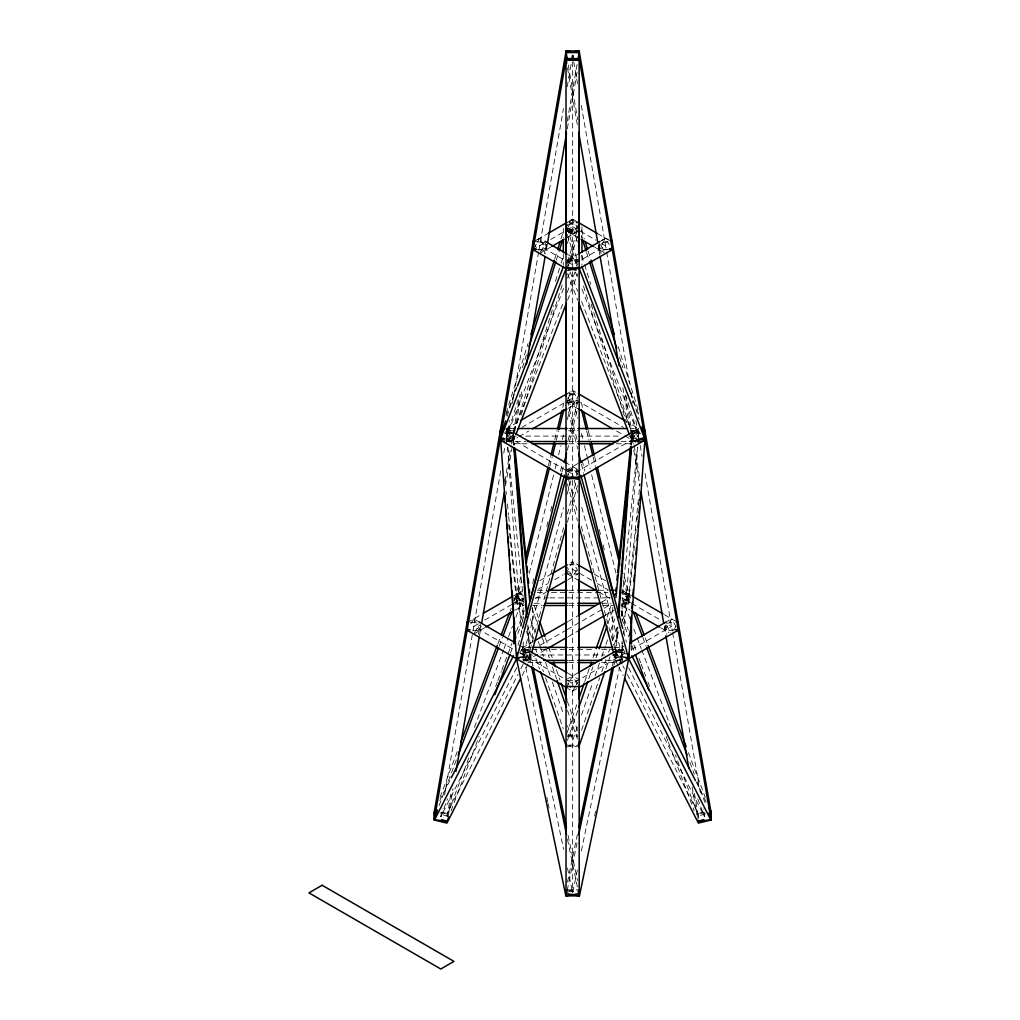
<?xml version="1.0" encoding="UTF-8"?>
<svg xmlns="http://www.w3.org/2000/svg" width="1020" height="1020" viewBox="0 0 1020 1020"><rect width="100%" height="100%" fill="white"/><g stroke="black" fill="none" stroke-linecap="round" stroke-linejoin="round"><path stroke-width="0.75" stroke-dasharray="5 3.75" d="M622.098 661.164L622.098 641.032M622.098 615.659L622.098 603.279M638.584 443.751L638.584 428.527L625.948 421.234M523.91 601.443L516.732 600.13L516.77 593.308L521.335 574.859M622.799 659.047L615.634 660.221L615.646 654.649M505.984 440.512L513.034 441.979L513.086 434.456M505.448 485.928L513.277 440.691L506.022 439.875L513.213 440.716L513.264 434.635M546.236 244.354L545.636 253.559M640.662 438.651L632.196 440.729L632.26 434.686L643.556 431.906M447.066 816.229L447.13 813.475L517.969 674.424M631.418 445.294L632.017 435.068M622.71 602.769L628.562 603.126L628.779 593.449L638.711 496.09M629.901 603.062L628.218 598.6L628.435 593.321L621.511 595.463M513.659 444.733L513.353 434.469M522.355 657.645L529.673 657.224L529.775 654.61M622.493 620.785L628.218 604.261L628.881 593.576L621.715 592.442M615.532 650.416L617.317 626.624M631.061 444.261L631.89 433.156L640.662 433.653M621.473 657.568L615.634 657.224L617.903 627.096M631.635 444.733L631.954 434.469M622.812 645.456L620.797 661.189M623.653 634.351L637.742 447.206M638.214 440.857L638.584 436.101L625.681 395.148M630.679 445.051L631.801 434.061M629.939 618.719L622.098 597.873L623.054 588.451M623.22 586.882L637.462 447.091M638.099 440.818L638.584 436.101L581.17 286.964M638.864 494.522L639.986 483.518M628.562 603.126L634.963 540.307M635.6 534.021L636.238 527.735M637.041 519.894L637.525 515.176M638.482 505.754L638.8 502.618M516.694 667.743L440.793 816.74L442.144 808.949M444.58 794.912L472.681 632.668M472.948 631.1L500.782 470.424M503.752 453.262L505.104 445.459M506.175 439.225L509.426 420.508M512.397 403.346L538.598 252.016M538.879 250.461L563.461 108.502M567.247 86.662L571.57 61.697M447.308 816.714L450.802 793.394M478.354 634.287L479.986 624.928M504.836 481.427L511.045 445.549M511.326 443.993L512.945 434.635M567.26 121.125L577.524 61.863M513.544 431.549L520.034 394.128M544.348 253.75L545.981 244.392M513.213 440.716L514.564 432.926M514.832 431.358L522.125 389.245M448.162 816.612L453.02 788.537M479.502 635.664L481.121 626.305M547.332 244.162L546.248 250.41L536.086 249.262M567.324 128.749L577.588 69.475M567.477 882.096L577.486 833.901M612.395 665.984L614.983 653.539M567.171 890.473L577.511 840.722M614.04 665.027L615.978 655.694L615.302 651.984L624.176 652.507M567.477 867.994L572.653 892.87L577.498 869.55M581.375 850.884L619.51 667.412M594.609 815.987L595.578 811.321M548.339 465.719L550.621 456.501M554.803 439.594L557.086 430.363M562.785 407.311L563.55 404.239M516.732 600.13L521.297 581.693M549.831 466.408L552.113 457.177M556.295 440.27L558.577 431.052M529.291 573.278L553.63 474.899M555.148 468.754L557.06 461.065M558.577 454.92L560.86 445.689M562.377 439.543L563.524 434.928M567.324 419.564L572.653 398.042L623.475 427.38M532.708 583.363L534.238 577.205M546.784 526.486L548.301 520.34M550.583 511.109L552.113 504.964M560.477 471.151L562.377 463.462M568.089 440.411L577.588 401.982M561.969 471.826L563.486 465.681M567.298 450.304L577.562 408.803M517.994 645.163L522.189 629.85M524.497 661.189L523.196 654.967L563.435 507.871M567.197 494.088L570.97 480.292M571.391 478.762L572.653 474.172L638.584 436.101L633.088 432.926M530.056 650.327L541.786 607.423M543.889 599.76L563.575 527.748M567.35 513.965L576.568 480.254M522.495 659.047L529.673 660.221L531.343 654.088L523.196 647.381L520.276 652.456M567.375 522.317L577.435 485.545M506.073 413.355L528.041 343.574M554.803 258.621L557.188 251.035M561.013 238.909L563.397 231.323M507.093 416.364L516.171 387.549M522.38 367.825L526.677 354.169M556.295 260.125L558.692 252.539M563.55 288.443L506.723 436.101L507.195 440.818L506.723 436.101L518.185 399.7M555.454 281.367L560.707 264.677M561.178 263.16L563.575 255.574M567.388 243.436L572.653 226.746L595.999 240.235M513.991 431.651L553.643 305.745M567.502 261.757L577.524 229.895M506.047 438.995L513.098 440.729L514.526 436.178M521.22 414.949L562.785 282.974M568.038 266.284L577.6 235.951M566.533 734.26L577.46 702.703M584.74 681.679L589.433 668.151M593.066 657.632L595.68 650.122M607.13 617.074L611.286 605.051M567.413 740.418L577.83 710.379M588.757 678.823L592.926 666.812M596.05 657.798L598.651 650.288M608.022 623.245L613.224 608.213M577.333 727.094L572.653 740.622L567.439 725.59M581.502 715.071L592.952 682.023M595.03 676.005L599.709 662.49M601.8 656.472L605.434 645.953M605.956 644.461L608.047 638.443M610.648 630.934L614.805 618.91M581.528 730.294L599.734 677.713M601.825 671.708L605.982 659.685M608.583 652.175L609.628 649.166M612.752 640.152L617.431 626.637M621.078 616.118L628.881 593.576M605.829 668.852L609.998 656.842M614.167 644.818L618.847 631.303M440.053 797.283L457.993 749.636M497.798 643.939L500.042 637.984M510.14 611.184L511.262 608.213M514.067 600.767L516.859 593.321L522.406 595.042M439.161 805.545L456.539 759.39M499.137 646.246L502.503 637.309M514.845 604.554L517.076 598.6L516.859 593.321M440.793 816.74L447.512 798.877M474.428 727.413L503.587 649.982M504.135 648.503L508.062 638.074M508.623 636.582L512.55 626.165M515.916 617.227L523.196 597.873L524.242 600.882M468.779 757.975L446.913 816.038L439.99 813.896M495.682 686.511L497.365 682.048M497.926 680.557L501.292 671.632M501.853 670.14L507.463 655.248M508.024 653.756L511.951 643.339M516.426 631.431L524.28 610.585M451.057 810.9L479.081 736.465M510.484 653.093L513.277 645.647M517.765 633.739L523.936 617.355M506.086 415.548L516.885 387.498M567.528 278.103L569.81 272.2M513.672 431.473L563.69 301.537M567.094 292.676L575.05 272.008M513.034 441.979L515.304 436.075M567.592 300.237L577.83 273.653M439.735 800.458L450.572 779.165M520.863 668.75L524.484 661.661M525.198 660.233L528.819 653.144M522.1 675.546L527.875 664.186M533.83 248.395L539.682 238.246L546.274 242.059M540.421 252.208L545.547 243.321M567.515 228.072L572.653 219.198L577.919 222.245M577.779 225.535L572.641 234.422L566.062 230.609L578.136 237.596M566.062 268.681L572.641 257.257L577.307 261.069M576.313 266.144L577.779 263.606M610.891 241.294L605.612 238.246L599.02 249.67L604.286 252.705M508.177 441.214L512.575 433.602M567.515 399.343L572.653 390.456L578.149 393.631M579.245 394.255L572.653 405.679L566.062 394.255L572.653 390.456L577.779 399.343M470.832 623.908L473.752 618.834L480.344 622.633M474.491 632.795L478.89 625.171M566.062 477.997L572.653 466.573L579.245 477.997M576.313 475.46L579.245 470.386L568.255 464.049M631.992 439.951L638.584 428.527L630.64 428.527M566.062 573.151L572.653 561.727L579.245 565.539L572.653 576.95L566.062 565.539L572.653 561.727L577.779 570.613M524.662 660.067L529.801 651.181L517.433 644.053M566.062 687.34L572.653 675.916L579.245 687.34M575.573 686.077L572.653 691.152L568.522 688.768M576.313 684.803L577.779 682.265M628.69 594.086L622.098 605.51L631.418 597.898L622.098 590.287L628.69 601.698L620.44 606.454M664.951 630.245L671.543 618.834L677.407 628.983M673.735 630.245L675.941 626.446M569.147 222.054L572.653 219.198L578.149 222.373M577.307 230.609L572.653 234.422L566.827 229.666M566.827 262.012L572.653 257.257L579.245 268.681M513.876 602.654L513.876 597.898L523.196 590.287L513.583 595.833M525.529 660.705L532.529 654.993M625.03 652.456L622.098 647.381L612.765 654.993L620.925 661.649M534.416 241.294L539.682 238.246L546.274 249.67M537.208 239.674L546.822 234.115M568.522 221.582L572.641 219.198L577.307 222.998M543.8 243.397L539.682 245.782L565.781 260.852M550.672 239.432L565.781 230.711M567.158 229.921L572.653 226.746L577.422 241.918M579.245 230.609L572.653 234.422L566.062 222.998L572.641 219.198L577.779 228.072M539.695 253.47L550.672 247.12M566.878 237.762L577.868 231.412M567.426 260.278L578.149 254.082M601.494 240.618L605.612 238.246L609.271 244.596M572.653 257.257L566.062 261.069L568.981 266.144M601.66 240.529L605.612 238.246M505.614 429.165L519.358 421.234M565.781 470.207L506.723 436.101L512.218 432.926M521.832 427.38L565.781 402.007M567.158 401.217L572.653 398.042L577.588 418.022M509.35 442.234L517.701 437.414M519.078 436.611L528.692 431.065M568.255 408.217L579.245 401.88M578.149 463.411L566.062 470.386L568.981 475.46M631.711 432.493L638.584 428.527M467.16 622.633L480.904 614.703M539.962 580.609L550.953 574.26M477.87 624.049L473.752 626.42L513.583 649.421M484.742 620.083L512.218 604.222M513.583 603.432L523.196 597.873M538.305 589.152L547.931 583.606M554.791 579.64L563.04 574.885M564.404 574.081L572.653 569.326L591.88 580.431M473.752 634.058L484.742 627.708M514.692 610.419L524.306 604.873M535.283 598.523L546.274 592.186M568.255 579.487L579.245 573.151M522.1 648.006L533.09 641.669L527.863 626.637M568.522 621.206L578.149 615.659M601.494 602.183L610.011 597.261M522.61 647.037L523.196 654.967L528.692 651.805M539.682 645.456L565.781 630.385M567.158 629.595L602.871 608.978M604.235 608.188L611.107 604.222M525.836 661.075L546.554 649.128M568.255 636.595L578.149 630.883M605.344 615.188L613.849 610.266M578.136 672.754L566.062 679.728L568.981 684.803M615.226 651.346L623.743 646.425M664.951 622.633L671.543 618.834M624.839 653.386L572.653 683.515L564.404 678.759M631.711 649.421L671.543 626.42L667.424 624.049M576.772 688.768L572.653 691.152L569.721 686.077M622.684 600.321L628.218 598.6M705.304 813.896L698.381 816.038L675.406 755.004M618.145 665.614L615.978 661.355L615.761 651.729L626.828 648.975M615.978 661.355L621.511 659.978M627.325 674.424L698.164 813.475L703.711 812.099M567.745 224.999L577.626 222.564M567.681 231.043L577.549 228.607M567.681 261.375L578.965 259.042M639.247 431.486L632.196 432.952L632.26 441.979L643.556 439.633M569.045 395.301L577.651 393.733M566.215 402.658L577.677 400.567M622.799 594.354L628.524 593.308L623.59 573.317M622.825 601.175L628.562 600.13L628.524 593.308M519.945 653.769L528.564 652.239L519.664 652.583M522.151 656.969L529.329 655.694L531.267 665.027M567.961 891.913L576.568 890.384M567.643 470.832L577.677 469.2M615.659 651.856L624.265 650.467M522.801 620.785L517.076 604.261L516.413 593.576L522.151 592.671M517.076 604.261L524.255 603.113M567.298 736.083L577.333 734.489M567.961 746.755L578.008 745.161M607.754 241.804L601.953 242.492L607.818 241.804M607.818 249.403L599.122 250.435L598.039 244.201M639.272 432.25L632.017 433.117L633.917 444.031M639.336 439.862L632.081 440.716L630.666 432.888M666.43 623.245L675.138 622.213M673.748 629.99L665.04 631.023L664.989 624.941M697.999 819.799L697.948 813.718L705.202 812.851M607.754 249.428L599.046 250.41L599.862 255.089M632.081 433.067L639.336 432.25M643.62 439.378L632.017 440.691L632.63 443.84M505.869 431.358L513.188 430.924M506.098 441.022L513.404 440.589L513.889 445.294M508.674 516.502L516.515 593.449L522.355 593.104M508.738 524.599L516.732 603.126L524.05 602.68M504.632 433.653L511.938 433.245M505.869 438.804L513.188 438.383M506.71 443.751L506.71 428.527L514.654 428.527M568.675 428.527L578.212 428.527M514.667 430.759L506.71 430.759L506.71 428.527L513.315 432.34M568.675 430.759L578.212 430.759M630.64 430.759L638.584 430.759M506.723 436.101L516.247 436.101M525.784 436.101L619.51 436.101M629.047 436.101L638.584 436.101M506.71 441.532L525.784 441.532M568.675 441.532L578.212 441.532M621.103 441.532L636.99 441.532M513.073 443.751L530.553 443.751M568.675 443.751L578.212 443.751M616.335 443.751L632.221 443.751M537.336 590.287L546.745 590.287M568.726 590.287L578.149 590.287M598.549 590.287L607.971 590.287M537.336 592.518L545.177 592.518M551.463 592.518L593.844 592.518M595.412 592.518L607.971 592.518M535.755 597.873L548.314 597.873M549.882 597.873L609.539 597.873M534.187 603.279L542.041 603.279M568.726 603.279L578.149 603.279M601.685 603.279L611.107 603.279M532.618 605.51L542.041 605.51M568.726 605.51L578.149 605.51M603.253 605.51L612.676 605.51M531.05 647.381L523.196 647.381L529.801 658.793M568.726 647.381L578.149 647.381M614.244 647.381L622.098 647.381M523.196 649.612L549.882 649.612M551.463 649.612L593.844 649.612M601.685 649.612L622.098 649.612M523.196 654.967L531.05 654.967M540.472 654.967L604.834 654.967M612.676 654.967L622.098 654.967L581.451 506.341M523.196 660.374L538.904 660.374M568.726 660.374L578.149 660.374M606.403 660.374L622.098 660.374M527.914 662.605L545.177 662.605M568.726 662.605L578.149 662.605M601.685 662.605L622.098 662.605L622.098 640.7M567.553 261.847L577.804 261.872M567.553 471.163L577.804 471.189M567.553 680.506L577.804 680.531M567.553 889.848L577.804 889.874M569.02 222.271L577.804 222.296M567.49 231.31L577.741 231.349M569.02 393.529L577.804 393.567M567.49 402.568L577.741 402.607M569.02 564.812L577.804 564.838M566.024 573.839L577.741 573.877M567.553 736.083L577.804 736.108M568.956 745.123L577.741 745.161M632.119 438.383L639.425 438.804M632.119 430.924L639.425 431.358M631.89 440.589L640.662 441.112M621.473 593.015L628.779 593.449M537.476 241.804L544.731 242.62M470.092 622.225L478.801 623.207M473.063 630.169L480.318 630.985L480.254 623.373M440.028 812.851L447.283 813.667M533.192 241.281L544.795 242.658M537.476 249.403L546.184 250.435L546.184 242.785M511.823 432.939L506.022 432.25L513.213 433.067L513.277 440.691M622.481 603.343L628.218 604.261M567.961 734.489L578.008 736.083M565.858 744.931L577.333 746.755M567.617 469.2L577.651 470.832M521.042 650.467L529.635 651.856M615.302 651.984L628.218 654.279M615.978 655.694L621.715 656.714M568.726 890.384L575.905 891.659M569.083 394L577.677 395.569M567.617 400.567L577.651 402.39M516.77 593.308L522.495 594.354M567.745 259.335L577.626 261.375M506.047 431.486L513.098 432.952M569.083 222.908L577.549 224.999M567.745 228.607L577.626 231.043M504.568 432.595L513.034 434.686L513.098 440.729M521.233 649.663L529.546 651.729L529.329 661.355L522.406 659.634M441.596 812.099L447.13 813.475M517.076 598.6L524 600.755M601.494 243.397L605.612 245.782L572.653 264.817L567.158 261.643M568.255 254.732L579.245 261.069M566.062 401.88L578.136 408.854M616.603 431.065L623.475 435.03M624.839 435.82L635.944 442.234M567.158 470.998L572.653 474.172L573.903 478.762M594.354 574.26L605.612 580.762M621.817 590.121L631.711 595.833M664.403 614.703L676.821 621.881M597.376 583.606L608.366 589.942M622.098 597.873L630.334 602.629M631.711 603.432L661.929 620.874M567.375 573.903L578.136 580.125M598.74 592.021L610.011 598.523M621.001 604.873L630.334 610.266M660.552 627.708L668.903 632.54M568.255 673.378L579.245 679.728M520.455 653.386L563.04 677.968M597.376 233.491L608.086 239.674M594.622 247.12L604.235 252.679M513.876 597.898L523.209 605.51L516.604 594.086M533.83 243.321L537.489 249.67M666.417 625.171L670.803 632.795M506.71 428.527L513.315 439.951M615.506 651.181L620.632 660.067M473.752 618.834L480.344 630.245M600.487 244.596L604.146 250.933M632.719 433.602L637.844 442.489M696.175 782.009L706.286 801.873M628.6 667.743L704.501 816.74L703.15 808.949M615.761 651.729L622.264 664.492M622.99 665.907L624.431 668.75M618.859 667.029L623.207 675.546M630.692 393.401L638.647 414.069M575.497 272.2L577.766 278.103M570.244 272.008L577.639 291.197M581.617 301.537L631.635 431.473M567.477 273.653L577.702 300.237M629.99 436.075L632.26 441.979M628.435 593.321L631.24 600.767M645.252 637.984L647.496 643.939M688.423 752.62L705.241 797.283M642.791 637.309L646.157 646.246M689.89 762.361L694.365 774.282M697.17 781.715L705.585 804.053M633.866 629.149L636.671 636.582M637.232 638.074L641.159 648.503M641.72 649.982L670.306 725.921M697.782 798.877L704.501 816.74M621.014 610.585L628.307 629.939M633.917 644.831L636.161 650.785M638.953 658.231L640.636 662.694M641.197 664.186L645.685 676.094M647.929 682.048L649.612 686.511M621.919 618.847L628.651 636.709M632.017 645.647L634.822 653.093M666.213 736.465L667.896 740.928M668.457 742.42L694.237 810.9M534.008 605.051L539.21 620.083M545.458 638.112L548.059 645.622M548.582 647.126L552.228 657.632M556.385 669.655L560.031 680.174M567.324 701.199L577.728 731.251M532.07 608.213L537.285 623.245M542.487 638.265L549.257 657.798M552.368 666.812L556.537 678.823M567.464 710.379L577.358 738.926M530.489 618.91L535.168 632.438M538.292 641.452L539.338 644.461M539.861 645.953L543.507 656.472M545.585 662.49L550.264 676.005M552.356 682.023L563.805 715.071M516.413 593.576L524.216 616.118M535.666 649.166L536.711 652.175M539.835 661.189L543.481 671.708M545.56 677.713L563.257 728.79M526.447 631.303L531.649 646.323M535.819 658.346L539.465 668.852M581.425 229.806L584.281 238.909M588.106 251.035L590.503 258.621M618.209 346.609L638.75 411.838M581.349 235.849L582.305 238.884M586.602 252.539L588.999 260.125M619.573 357.204L622.914 367.825M630.564 392.088L639.157 419.398M581.731 255.574L584.116 263.16M584.587 264.677L590.797 284.401M567.286 228.378L577.804 261.757M591.179 304.228L631.316 431.651M567.222 234.434L577.256 266.284M583.466 286.008L626.471 422.535M630.768 436.178L632.196 440.729M623.526 631.38L626.458 642.103M574.324 480.292L577.677 492.558M568.726 480.254L577.524 512.435M581.298 526.218L615.238 650.327M567.439 484.015L577.498 520.786M613.951 654.088L615.634 660.221M581.362 402.696L582.509 407.311M588.208 430.363L590.491 439.594M594.673 456.501L596.585 464.189M586.717 431.052L588.999 440.27M593.181 457.177L595.463 466.408M623.615 580.15L628.562 600.13M581.4 433.398L582.917 439.543M584.434 445.689L587.482 457.993M587.864 459.523L590.146 468.754M591.664 474.899L616.003 573.278M567.324 400.439L577.6 441.94M582.165 460.39L584.817 471.151M599.275 529.558L600.793 535.704M603.075 544.935L604.605 551.081M568.497 411.876L577.626 448.774M581.425 464.138L583.708 473.369M530.311 653.539L532.899 665.984M568.127 835.444L577.498 880.54M567.464 839.167L577.473 887.362M525.784 667.412L563.601 849.341M546.809 797.321L547.778 801.988M548.11 803.543L549.079 808.21M573.725 61.697L577.511 83.538M581.298 105.379L606.428 250.461M606.696 252.016L629.391 383.061M631.01 392.419L632.897 403.346M635.881 420.508L639.922 443.904M640.203 445.459L642.09 456.386M645.061 473.548L672.359 631.1M672.626 632.668L700.727 794.912M599.122 242.785L601.01 253.699M625.604 395.632L631.813 431.511M568.255 65.025L577.702 119.608M634.185 445.587L640.126 479.91M665.257 624.979L666.876 634.338M694.429 793.432L697.948 813.718M567.502 67.945L577.498 125.664M633.7 450.075L639.922 485.953M664.237 626.344L665.588 634.134M692.07 787.006L696.928 815.082M622.837 387.664L630.398 431.332M513.506 434.061L514.628 445.051M507.845 447.091L523.043 596.305M504.836 478.813L505.474 485.099M506.111 491.372L506.43 494.522M507.386 503.944L508.508 514.934M513.519 434.75L514.246 444.261M527.863 625.043L529.89 652.01M527.519 628.69L529.673 657.224M507.552 447.206L521.526 632.77M615.519 654.61L615.634 657.224M698.164 813.475L698.266 817.606M513.277 435.068L513.404 440.589M516.515 593.449L516.732 603.126M529.648 654.649L529.673 660.221M631.418 645.469L631.418 653.399M622.098 604.222L622.098 616.615M612.765 607.41L612.765 640.713M581.974 226.81L581.974 237.915M581.974 255.357L581.974 264.868M572.653 61.799L572.653 478.928M572.653 480.509L572.653 892.87M563.32 228.391L563.32 237.915M563.32 253.763L563.32 264.868M532.529 607.41L532.529 642.307M523.196 598.944L523.196 618.834M523.209 641.988L523.209 661.164M599.11 244.315L599.046 250.41L599.059 244.354M632.068 434.596L632.017 440.691L632.03 434.635"/><path stroke-width="1.5" d="M566.087 696.43L566.087 686.906M566.087 672.639L566.087 525.083M566.024 396.219L566.024 304.253M566.087 253.916L566.087 131.822M566.087 57.298L566.087 51.026L579.271 51.076L579.271 55.832M579.207 699.172L579.207 686.485M579.271 672.677L579.207 662.694M579.271 648.898L579.207 629.391M579.271 615.595L579.207 605.6M579.271 591.804L579.207 580.227M579.207 396.27L579.207 305.885M579.271 253.942L579.271 131.861M628.549 653.947L628.524 658.129L579.079 477.322L566.189 479.413M566.699 63.265L566.087 51.026L579.143 52.504L579.207 60.116L566.024 60.078L566.087 51.026L434.227 812.2L434.29 819.825L447.346 821.291M579.271 51.076L579.207 60.116L566.151 58.65L566.087 52.543L579.143 51L711.004 812.175L711.067 819.774L698.011 821.317M501.292 428.527L500.157 439.174L503.064 439.518M533.192 241.281L533.128 248.893L536.023 249.237M711.067 819.774L579.207 58.599L566.024 58.573L566.024 895.879L579.207 895.904L579.245 892.882M640.662 438.651L644.895 437.606L644.959 431.549L644.002 428.527M520.646 678.376L446.913 823.102L434.456 820.016L434.673 810.39M516.987 652.762L516.859 658.257L434.456 820.016M645.137 437.223L645.265 431.702M519.435 657.811L516.515 657.976L500.246 433.908M578.863 745.454L579.054 742.407M618.273 613.938L630.819 447.436M618.617 617.584L631.393 447.895M629.875 635.307L630.232 630.551M630.832 622.621L631.303 616.271M631.903 608.353L632.387 602.004M632.859 595.667L633.343 589.318M633.93 581.387L634.414 575.05M634.886 568.701L635.371 562.364M635.97 554.434L636.442 548.084M637.041 540.154L637.398 535.398M637.997 527.467L638.469 521.131M639.068 513.2L639.553 506.851M640.024 500.514L640.509 494.164M625.859 657.811L628.779 657.976L645.163 436.522M615.787 591.103L616.106 587.953M616.909 580.112L617.393 575.395M617.712 572.258L630.513 446.62M615.889 597.631L631.252 446.875M434.29 819.825L566.151 58.65M572.105 58.586L572.653 55.462L573.189 58.586M578.059 58.739L579.143 52.504M526.447 364.293L545.101 256.67M456.004 771.375L479.234 637.232M481.669 623.194L504.364 492.163M547.6 242.607L566.508 133.429M578.786 827.679L612.077 667.539M567.171 890.473L566.533 893.584L579.436 895.879L628.881 658.002L623.144 656.969M578.812 834.5L613.708 666.583M525.899 556.41L547.957 467.262M551.004 454.958L554.038 442.667M557.468 428.833L562.033 410.384M525.861 563.244L549.448 467.938M552.496 455.647L555.53 443.343M558.96 429.509L563.907 409.53M530.4 599.416L561.586 473.369M564.251 462.608L566.533 453.377M522.61 628.32L564.506 475.09M531.764 652.558L566.546 525.389M530.91 334.471L554.319 260.138M557.672 249.517L560.056 241.944M505.652 420.916L500.399 437.606L500.335 431.549M529.074 346.583L555.823 261.643M559.164 251.022L562.517 240.401M579.016 698.203L584.218 683.171M589.955 666.646L591.511 662.146M596.19 648.618L605.561 621.575M578.875 707.37L587.724 681.832M599.173 648.784L606.976 626.242M578.774 746.984L604.796 671.861M460.798 742.203L497.237 645.43M501.164 635.001L509.579 612.676M437.478 810.007L434.673 817.453L434.456 812.175M458.222 754.928L498.576 647.725M503.064 635.817L512.04 612M448.813 816.854L447.13 821.317L441.596 819.596M494.776 694.773L509.923 654.572M501.534 427.354L500.399 430.312L500.335 439.339L566.266 268.069L576.147 270.122M517.459 386.019L563.486 266.424M515.878 434.596L566.457 303.182M451.299 777.75L513.468 655.72M547.918 233.491L567.145 222.373M551.769 246.496L564.136 239.343M579.526 253.291L600.117 241.408M579.245 268.681L612.204 249.67M520.455 420.597L567.158 393.631M532.542 428.846L566.878 409.007M579.513 462.621L631.711 432.493M579.245 477.997L645.175 439.951M483.365 613.275L512.486 596.47M552.049 573.622L567.158 564.901M485.839 627.083L513.315 611.222M547.651 591.396L566.878 580.291M534.187 641.032L567.158 621.996M578.417 615.493L600.397 602.807M613.849 595.042L616.603 593.449M547.651 648.49L566.878 637.385M579.245 630.245L604.235 615.812M578.417 672.588L615.226 651.346M630.334 642.625L666.047 622.009M579.245 687.34L678.134 630.245M698.164 821.317L703.711 819.596M710.621 810.39L710.851 820.016L698.381 823.102L624.648 678.376M567.745 270.415L579.028 268.069L644.959 439.339L644.895 430.312M522.151 656.969L516.413 658.002L565.858 895.879L578.774 893.584L578.123 890.473M566.151 60.154L579.207 58.599L579.271 52.581L566.087 52.543L567.171 58.79M609.271 249.237L612.166 248.893L612.166 241.319L612.166 248.893L609.208 249.262M675.202 629.824L678.096 629.48L678.032 621.868M500.246 441.367L504.632 441.112M500.029 439.135L504.415 438.88M517.841 428.527L567.082 428.527M578.212 428.527L627.466 428.527M527.365 441.532L567.094 441.532M578.212 441.532L617.929 441.532M532.134 443.751L567.094 443.751M578.212 443.751L613.16 443.751M548.314 590.287L567.158 590.287M578.149 590.287L596.981 590.287M611.107 590.287L614.244 590.287M545.177 603.279L567.158 603.279M578.149 603.279L600.117 603.279M543.609 605.51L567.158 605.51M578.149 605.51L595.412 605.51M532.618 647.381L567.158 647.381M578.149 647.381L612.676 647.381M543.609 660.374L567.158 660.374M578.149 660.374L601.685 660.374M549.882 662.605L567.158 662.605M578.149 662.605L595.412 662.605M566.024 267.877L579.207 267.903M566.024 477.194L579.207 477.22M566.024 686.537L579.207 686.562M640.879 438.88L645.265 439.135M640.662 441.112L645.048 441.367M536.086 249.262L533.192 248.931L533.128 241.319M470.156 629.85L467.262 629.519L467.198 621.894M579.118 479.413L566.215 477.322L516.77 658.129L516.757 653.947M501.814 437.95L504.632 438.651M545.177 241.408L567.145 254.082M533.09 249.67L566.062 268.681M579.245 394.255L624.852 420.597M578.417 409.007L612.752 428.846M513.583 432.493L567.158 463.411M500.119 439.951L566.062 477.997M579.245 565.539L591.88 572.832M632.808 596.47L663.025 613.912M578.417 580.291L597.644 591.396M631.979 611.222L659.456 627.083M479.247 622.009L514.96 642.625M530.068 651.346L567.158 672.754M467.16 630.245L567.158 687.977M579.245 222.998L597.376 233.491M581.158 239.343L593.525 246.496M631.826 655.72L695.449 780.581M710.851 820.016L628.435 658.257L628.345 654.126M581.808 266.424L630.118 391.922M578.837 303.182L629.429 434.596M635.715 612.676L644.13 635.001M648.057 645.43L686.179 746.665M709.168 807.7L710.851 812.175L710.621 817.453L708.951 812.991M633.267 612L642.23 635.817M646.718 647.725L687.085 754.928M635.383 654.572L648.835 690.31M539.733 621.575L544.935 636.607M553.783 662.146L555.352 666.646M561.077 683.171L566.801 699.707M538.318 626.242L541.964 636.76M557.06 680.327L566.431 707.37M540.498 671.861L566.533 746.984L566.342 743.924M585.238 241.944L587.635 249.517M590.975 260.138L614.384 334.471M582.79 240.401L586.13 251.022M589.471 261.643L616.705 348.1M641.554 426.985L644.895 437.606M580.788 475.09L622.697 628.32M578.761 525.389L613.53 652.558M583.644 411.927L587.826 428.833M591.256 442.667L594.303 454.958M597.337 467.262L619.778 557.953M581.4 409.53L586.334 429.509M589.764 443.343L592.811 455.647M595.846 467.938L619.816 564.774M578.761 453.377L581.043 462.608M584.09 474.899L613.76 594.8M533.231 667.539L566.508 827.679M531.586 666.583L566.495 834.5M578.99 893.405L579.436 895.879M578.85 133.454L597.771 242.632M641.006 492.188L663.688 623.22M665.856 635.702L688.819 768.289M600.13 256.645L619.051 365.823M514.947 448.188L526.626 562.836M526.945 565.972L527.582 572.258M528.232 578.531L528.704 583.249M529.342 589.534L529.673 592.671M514.207 448.443L529.724 600.767M500.348 434.839L500.029 431.702L500.157 437.223M514.603 449.017L527.021 613.938M513.901 447.895L526.677 617.584M504.913 495.758L505.384 502.095M505.984 510.025L506.468 516.375M507.067 524.293L507.424 529.061M508.011 536.979L508.495 543.328M508.967 549.678L509.452 556.015M510.051 563.945L510.523 570.282M511.122 578.212L511.479 582.968M512.078 590.899L512.563 597.248M513.034 603.585L513.506 609.934M514.106 617.865L514.59 624.202M515.189 632.132L515.661 638.482M628.677 655.363L628.779 657.976M579.143 51L579.207 895.904M500.157 431.6L500.221 439.225M631.418 616.921L631.418 643.888M581.974 239.496L581.974 252.182M572.653 55.462L572.653 58.637M563.32 239.496L563.32 252.182M513.876 618.515L513.876 643.888M645.137 431.6L645.073 439.225L645.073 431.575M322.116 885.258L308.933 892.87L440.793 969L453.976 961.388L322.116 885.258"/></g></svg>
